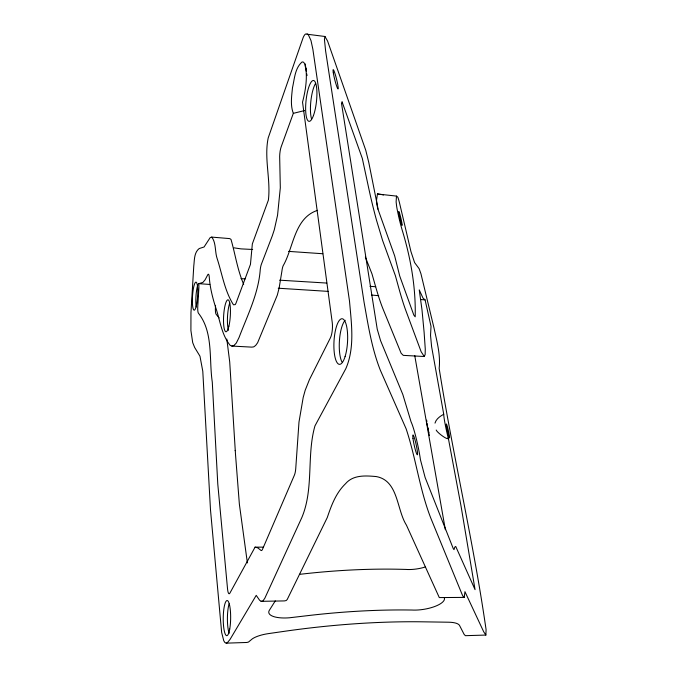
<?xml version="1.0" encoding="UTF-8"?>
<svg xmlns="http://www.w3.org/2000/svg" width="677" height="677" viewBox="0 0 677 677"><rect width="100%" height="100%" fill="white"/><g stroke="black" fill="none" stroke-linecap="round" stroke-linejoin="round"><path stroke-width="1.02" d="M209.802 284.45L198.708 283.655A7.092 1.303 -86.2 0 1 198.826 288.851L197.777 306.207A7.168 1.337 -86.4 0 0 198.395 313.146C213.56 332.305 208.863 359.428 212.282 382.082L217.782 484.038L227.565 589.159A8.75 1.87 -89.1 0 0 229.85 593.196L255.068 547.16L257.717 547.828L260.713 550.181A9.58 2.276 -88.9 0 0 262.515 549.275L294.385 475.186A10.307 2.708 -88.2 0 0 295.739 468.67L298.989 422.016L303.194 397.484L305.2 390.257L309.44 379.619L330.444 337.764A11.06 3.173 -86.5 0 0 332.229 322.387L302.534 102.159C305.547 90.532 307.527 78.21 305.539 66.261A24.871 2.784 75.7 0 1 305.369 64.036M215.548 305.361L215.43 307.358A7.134 1.422 -86.4 0 0 216.124 314.263L219.094 317.885M396.477 196.093L396.121 201.915L396.671 206.578A18.067 1.278 76.7 0 0 399.142 218.561A18.051 1.278 76.7 0 0 402.307 230.476C410.804 258.419 415.898 287.59 415.196 316.836L413.825 315.084L399.735 276.055L394.666 255.872L378.316 210.175L368.737 162.268L365.766 150.302L327.583 41.035L324.96 36.49L305.572 34.019A18.118 4.409 -83.4 0 0 303.203 37.472L268.202 137.93C263.928 158.393 270.885 179.557 268.38 200.121L252.343 243.881L250.456 264.368L235.985 303.211L235.241 304.599L233.463 304.802C224.654 290.992 222.141 273.88 217.105 258.445C214.812 251.726 216.242 242.882 211.766 237.102L210.192 237.593L204.065 246.987L199.19 248.552C193.977 252.631 194.519 260.044 193.774 265.985L190.965 312.63L190.906 330.52L192.708 342.638L194.654 347.47L199.969 356.195L202.787 371.267L210.496 509.899L221.65 632.445L223.765 640.764L224.891 642.524L226.228 643.15L246.91 642.465L248.501 642.05L252.411 638.783A21.571 7.092 -7 0 1 268.541 633.596L283.181 631.489A274.312 75.926 -7.8 0 1 422.583 621.824L448.606 622.214A20.572 6.609 -9.5 0 1 459.581 625.531L464.134 634.391L465.395 635.678L485.874 635.06L486.086 629.602L484.529 619.15C471.894 535.126 452.414 452.253 439.161 368.381C440.659 354.706 436.86 341.25 434.008 327.99L420.942 273.745L419.114 268.642L414.603 262.591L410.947 251.582L399.701 203.692A6.99 0.482 76.7 0 0 397.712 197.083L396.477 196.093L377.444 193.994L376.564 199.943A18.025 1.54 76.6 0 0 377.808 209.193M226.228 643.15L227.362 642.693L230.028 639.452L256.228 595.354L259.579 600.203L261.127 601.328L284.408 600.914L286.193 600.541L287.234 599.467L327.262 517.575C331.383 505.372 335.953 492.966 345.482 483.776C353.123 474.704 365.572 475.618 376.175 476.557C398.474 480.484 396.485 509.476 406.428 525.124L439.288 597.579L464.236 597.402L464.947 591.69L483.716 631.81L485.874 635.06M305.936 69.367L304.65 63.638L303.491 62.166L302.137 61.92C294.893 68.038 294.503 79.031 292.489 87.731C291.643 96.168 290.205 105.206 293.327 113.347L281.209 146.723A9.427 2.243 -84.6 0 0 279.711 158.79L280.312 187.8L277.553 215.261L274.303 229.748L272.315 235.782L261.432 264.098A8.979 2.09 -85.9 0 0 260.247 269.615C258.504 293.683 247.393 315.465 238.981 337.671L236.281 343.078L233.861 345.575L231.847 346.065L230.18 345.355C221.286 334.514 219.983 319.426 215.354 306.546C212.417 296.949 209.946 287.183 209.278 277.138A7.388 1.413 -86.1 0 0 207.619 275.031L205.106 279.813L202.88 282.436L198.708 283.655M434.998 423.125C436.166 418.894 440.101 416.253 443.731 414.248L431.587 346.548L430.53 335.369L431.021 326.356L425.08 299.869L422.99 298.041L419.249 289.9L421.983 309.719L424.107 332.246L425.274 349.078L425.148 354.511L424.259 356.508L403.272 355.366L401.131 353.259L382.725 308.255A57.655 5.704 76.7 0 1 376.471 289.578L371.969 273.863L365.368 257.108M324.96 36.49L324.444 39.511L325.629 51.088L364.065 302.23C368.17 325.188 371.766 348.579 380.406 370.37L406.132 428.82C415.906 458.109 419.562 489.234 430.792 518.108L462.154 594.541L463.466 597.114L464.236 597.402M275.285 600.897L269.387 610.239A22.73 7.904 -7.3 0 0 289.477 617.779L307.857 615.621A256.033 73.598 -7.8 0 1 407.859 609.985L411.878 610.028A21.918 7.498 -9.3 0 0 435.133 606.355A21.918 7.498 -9.3 0 0 444.188 597.537M317.615 210.327C294.148 217.842 293.547 247.884 283.13 265.807A8.919 2.226 -85.9 0 0 281.886 271.282L279.136 288.004L277.316 295.087L257.632 342.731L255.694 345.405L253.765 346.852L251.895 347.132L231.847 346.065M293.327 113.347L304.532 110.571M424.259 356.508L421.153 351.735L405.591 309.88A57.249 4.671 76.8 0 1 399.718 291.33L395.393 275.7L382.573 240.403L376.522 220.27A51.951 4.485 76.5 0 1 368.897 189.01L362.297 158.367L342.037 101.728A24.914 2.319 75.9 0 1 341.504 103.369L377.233 329.174L380.584 340.683L402.823 394.496L411.083 421.898A25.354 2.539 77.6 0 1 420.434 459.708L425.122 477.471L453.209 548.472L453.996 549.656L454.817 547.084L455.723 546.441L475.059 589.642L461.037 506.1L448.233 437.68C449.274 441.768 436.877 432.4 436.2 430.03M261.127 601.328L262.913 600.973L264.851 598.18L301.874 517.456C314.035 488.396 306.469 455.503 314.957 425.892L345.829 368.66C355.027 347.563 351.388 323.386 349.518 301.223L312.867 49.26L310.988 40.561L308.484 35.052L307.062 33.85M299.429 574.358L303.44 573.91A251.869 78.71 -7.6 0 1 401.698 569.315L405.65 569.416A21.512 7.98 -9.3 0 0 425.156 567.03M255.068 547.16L263.26 547.134M245.125 278.924L241.004 278.602M375.743 286.726L369.98 286.329M252.665 249.475L241.029 248.882L234.09 247.85M278.23 288.216L328.269 291.389M288.554 251.379L322.785 253.74M279.542 280.168L326.737 283.062M421.069 299.581L425.08 299.869M211.766 237.102L229.765 238.609L231.001 239.421C235.291 254.281 237.432 269.895 243.678 284.289M371.495 295.037L378.705 295.705M383.013 194.764L383.47 194.841L377.444 193.994L378.011 194.274M305.708 67.742L306.216 71.136M226.812 339.05L229.706 361.89L235.503 454.36L239.362 504.145L247.384 562.926M445.356 529.744L414.739 355.577M229.139 633.24A17.56 3.757 -89.4 0 1 229.088 603.859M228.555 330.3A16.003 3.377 -86.4 0 1 229.799 302.873M341.919 361.924A22.806 6.855 -86.7 0 1 339.482 339.956A22.806 6.855 -86.7 0 1 345.168 320.289M196.203 307.011A14.048 2.598 -86.3 0 1 197.794 284.941M311.522 118.746A20.505 5.289 -83.7 0 1 315.38 83.72M429.345 435.539A18.135 1.557 77.5 0 1 428.389 431.063M428.219 430.191A18.135 1.557 77.5 0 1 427.737 427.636M427.593 426.823A18.135 1.557 77.5 0 1 427.128 423.963M426.857 422.016A18.135 1.557 77.5 0 1 426.645 420.129M307.036 75.587A24.871 2.784 75.7 0 1 306.681 73.742M428.871 432.815A18.135 1.498 77.6 0 1 428.507 431.037M428.169 429.294A18.135 1.498 77.6 0 1 427.856 427.61M427.542 425.808A18.135 1.498 77.6 0 1 427.238 423.937M235.131 450.67A19.743 9.021 -5.9 0 1 235.274 450.417M448.445 438.823A18.161 1.303 77.4 0 1 443.731 414.248M229.731 629.068A17.585 3.707 -89.4 0 0 227.684 600.727A17.585 3.707 -89.4 0 0 223.435 624.566A17.585 3.707 -89.4 0 0 229.731 629.068M228.894 326.179A16.02 3.334 -86.4 0 0 228.521 300.072A16.02 3.334 -86.4 0 0 223.512 321.143A16.02 3.334 -86.4 0 0 228.894 326.179M345.075 356.601A22.84 6.77 -86.7 0 0 343.29 319.189A22.84 6.77 -86.7 0 0 333.964 348.858A22.84 6.77 -86.7 0 0 345.075 356.601M196.491 305.115A14.065 2.564 -86.3 0 0 196.372 282.326A14.065 2.564 -86.3 0 0 192.361 301.028A14.065 2.564 -86.3 0 0 196.491 305.115M313.434 115.598A20.538 5.221 -83.8 0 0 314.72 81.282A20.538 5.221 -83.8 0 0 305.674 105.883A20.538 5.221 -83.8 0 0 313.434 115.598M446.465 426.265A7.261 0.525 77.4 0 0 449.342 437.867A7.261 0.525 77.4 0 0 447.886 428.583A7.261 0.525 77.4 0 0 446.465 426.265M412.987 438.51A10.138 1.015 77.6 0 0 417.108 454.639A10.138 1.015 77.6 0 0 415.416 441.514A10.138 1.015 77.6 0 0 412.987 438.51M399.049 214.372A7.159 0.508 76.7 0 0 402.011 225.399A7.159 0.508 76.7 0 0 400.251 215.641A7.159 0.508 76.7 0 0 399.049 214.372M333.296 72.752A9.969 0.931 75.9 0 0 337.764 88.721A9.969 0.931 75.9 0 0 335.817 76.374A9.969 0.931 75.9 0 0 333.296 72.752"/></g></svg>
